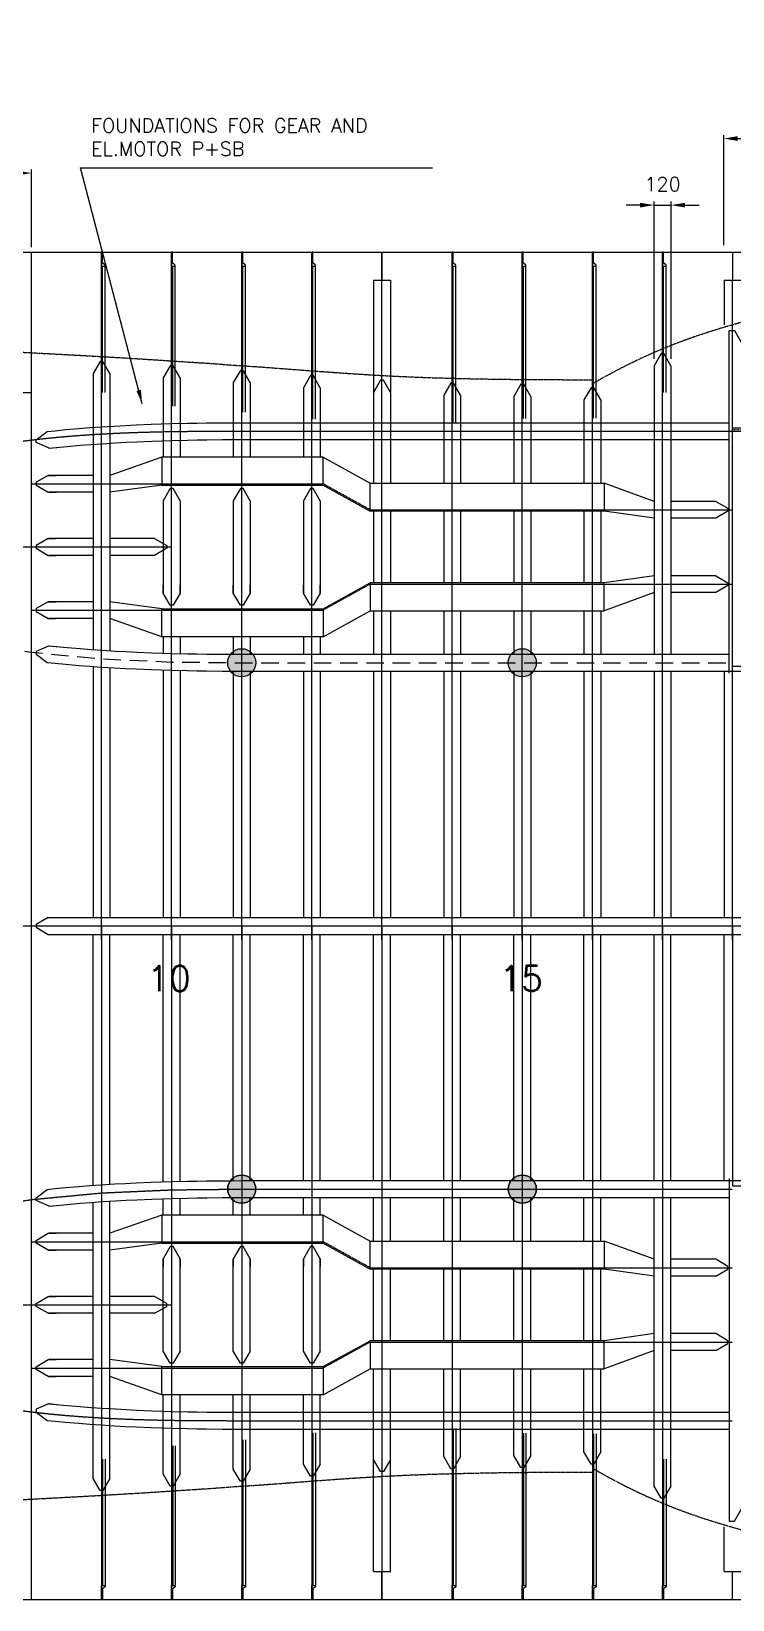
# Model space of a CAD drawing. Extents: x 53504 to 219407, y 25397 to 156081.
# Drawn here: x 93889 to 98889, y 135854 to 147028 of the extents above; entities that cross this region are included whole.
import ezdxf

# ---------------------------------------------------------------- set-up
doc = ezdxf.new("R2010")
doc.units = 0
doc.header["$LTSCALE"] = 250
for name, pattern in [('CENTER', [3, 2.5, -0.25, 0, -0.25]), ('DASHED', [0.75, 0.5, -0.25]), ('JERNB', [2, 1, -1]), ('PHANTOM', [2.1, 1.25, -0.2, 0.125, -0.2, 0.125, -0.2])]:
    doc.linetypes.add(name, pattern=pattern)
doc.layers.get('0').update_dxf_attribs({"linetype": 'CONTINUOUS'})
doc.layers.get('DEFPOINTS').update_dxf_attribs({"linetype": 'CONTINUOUS'})
for name, color, linetype in [('S0CE1', 1, 'CENTER'), ('S0CO1', 1, 'CONTINUOUS'), ('S0CO2', 2, 'CONTINUOUS'), ('S0CO5', 4, 'CONTINUOUS'), ('S0DA1', 1, 'DASHED'), ('S0DA2', 2, 'DASHED'), ('S0DA3', 3, 'DASHED'), ('S0PH1', 1, 'PHANTOM'), ('S0TX2', 2, 'CONTINUOUS')]:
    doc.layers.add(name, color=color, linetype=linetype)
doc.styles.add('18', font='romans', dxfattribs={"height": 180})
doc.styles.add('ROMANS', font='romans', dxfattribs={"height": 100})
doc.dimstyles.get("Standard").update_dxf_attribs({"dimscale": 50, "dimtxt": 2, "dimasz": 2, "dimexe": 0.5, "dimexo": 1, "dimgap": 1, "dimtad": 1, "dimdsep": 46, "dimtxsty": 'ROMANS', "dimcen": 1.5, "dimclrd": 1, "dimclre": 1, "dimclrt": 2, "dimazin": 2, "dimtfac": 1, "dimtmove": 2, "dimatfit": 3, "dimfxl": 1, "dimtvp": 100, "dimtolj": 1, "dimarcsym": 0})

# ---------------------------------------------------------------- blocks, each defined once
blk = doc.blocks.new('PILL-O')
at = {"layer": 'S0TX2'}
h = blk.add_hatch(color=256, dxfattribs=at)
h.paths.add_polyline_path([(1, -1), (0, -1), (0, -100, 0.198881), (71, -71)])
h.paths.add_polyline_path([(0, -1), (-70, -71, 0.196266), (0, -100)])
h.paths.add_polyline_path([(0, -1), (0, 0), (-71, 71, 0.198912), (-100, 0, 0.201592), (-70, -71)])
h.paths.add_polyline_path([(0, 100, 0.198881), (-71, 71), (0, 0)])
h.paths.add_polyline_path([(71, 70, 0.201624), (0, 100), (0, 0), (1, -1)])
h.paths.add_polyline_path([(71, 70), (1, -1), (71, -71, 0.198912), (100, 0, 0.196235)])
at = {"layer": 'S0CO2'}
blk.add_circle((0, 0), 100, dxfattribs=at)
blk = doc.blocks.new('snip')
at = {"color": 0, "linetype": 'ByBlock'}
for p, q in [((-75, -151), (-75, -221)), ((75, -151), (75, -221))]:
    blk.add_line(p, q, dxfattribs=at)
blk.add_lwpolyline([(75, -151), (13, -43), (-12, -43), (-75, -151)], dxfattribs=at)
blk = doc.blocks.new('HP100x7')
at = {"color": 0}
blk.add_lwpolyline([(0, 0), (0, -100), (20, -100, 0.767327), (24, -89), (10, -79, -0.267949), (7, -75), (7, 0)], format="xyb", close=True, dxfattribs=at)
blk = doc.blocks.new('*D118')
at = {"layer": 'DEFPOINTS', "color": 0, "transparency": 16777216}
for p in [(107020, 146264), (107020, 145490), (98825, 145454)]:
    blk.add_point(p, dxfattribs=at)
at = {"layer": 'S0TX2', "color": 1, "lineweight": -2, "transparency": 16777216}
for p, q in [((98825, 145504), (98825, 146289)), ((98925, 146264), (106920, 146264)), ((107020, 145540), (107020, 146289))]:
    blk.add_line(p, q, dxfattribs=at)
at = {"layer": 'S0TX2', "color": 1, "transparency": 16777216}
for points in [[(98925, 146281), (98925, 146247), (98825, 146264)], [(106920, 146281), (106920, 146247), (107020, 146264)]]:
    blk.add_solid(points, dxfattribs=at)
at = {"layer": 'S0TX2', "color": 2, "transparency": 16777216, "insert": (102922, 146364), "char_height": 100, "attachment_point": 5, "style": 'ROMANS'}
blk.add_mtext('\\A1;TANKTOP 1250 AB.BL.', dxfattribs=at)
blk = doc.blocks.new('*D116')
at = {"layer": 'DEFPOINTS', "color": 0, "transparency": 16777216}
for p in [(98449, 145790), (98329, 144645), (98449, 144645)]:
    blk.add_point(p, dxfattribs=at)
at = {"layer": 'S0CO1', "color": 1, "lineweight": -2, "transparency": 16777216}
for p, q in [((98329, 144695), (98329, 145815)), ((98449, 144695), (98449, 145815)), ((98229, 145790), (98129, 145790)), ((98329, 145790), (98449, 145790)), ((98549, 145790), (98649, 145790))]:
    blk.add_line(p, q, dxfattribs=at)
at = {"layer": 'S0CO1', "color": 1, "transparency": 16777216}
for points in [[(98229, 145806), (98229, 145773), (98329, 145790)], [(98549, 145806), (98549, 145773), (98449, 145790)]]:
    blk.add_solid(points, dxfattribs=at)
at = {"layer": 'S0CO1', "color": 2, "transparency": 16777216, "insert": (98389, 145940), "char_height": 100, "attachment_point": 5, "style": 'ROMANS'}
blk.add_mtext('\\A1;120', dxfattribs=at)
blk = doc.blocks.new('*D113')
at = {"layer": 'DEFPOINTS', "color": 0, "transparency": 16777216}
for p in [(93889, 146018), (88889, 145528), (93889, 145441)]:
    blk.add_point(p, dxfattribs=at)
at = {"layer": 'S0CO1', "color": 1, "lineweight": -2, "transparency": 16777216}
for p, q in [((88889, 145578), (88889, 146043)), ((93889, 145491), (93889, 146043)), ((88989, 146018), (93789, 146018))]:
    blk.add_line(p, q, dxfattribs=at)
at = {"layer": 'S0CO1', "color": 1, "transparency": 16777216}
for points in [[(88989, 146034), (88989, 146001), (88889, 146018)], [(93789, 146034), (93789, 146001), (93889, 146018)]]:
    blk.add_solid(points, dxfattribs=at)
at = {"layer": 'S0CO1', "color": 2, "transparency": 16777216, "insert": (91389, 146211), "char_height": 100, "attachment_point": 5, "style": 'ROMANS'}
blk.add_mtext('\\A1;STRUCTURE AND DIMENSIONS AFT - #8:\\PSEE DRAWING - AFTBODY', dxfattribs=at)

msp = doc.modelspace()

# ---------------------------------------------------------------- linework, layer by layer
at = {"layer": 'S0CE1', "color": 0, "ltscale": 0.02}
msp.add_line((87804.363, 140654.306), (125017.273, 140654.306), dxfattribs=at)
at = {"layer": 'S0CO1', "color": 0}
for p, q in [((94388.569, 144454.306), (94388.569, 145354.306)), ((94414.918, 144454.306), (94414.918, 145354.306)), ((94888.569, 144357.45), (94888.569, 145354.306)), ((94914.918, 144357.45), (94914.918, 145354.306)), ((95388.569, 144315.566), (95388.569, 145354.306)), ((95414.918, 144315.566), (95414.918, 145354.306)), ((95888.569, 144265.829), (95888.569, 145354.306)), ((95914.918, 144265.829), (95914.918, 145354.306)), ((96328.569, 145254.306), (96328.569, 144389.835)), ((96448.569, 145254.306), (96448.569, 144389.835)), ((96888.569, 144235.304), (96888.569, 145354.306)), ((96914.918, 144235.304), (96914.918, 145354.306)), ((97388.569, 144269.075), (97388.569, 145354.306)), ((97414.918, 144269.075), (97414.918, 145354.306)), ((97888.569, 144272.395), (97888.569, 145354.306)), ((97914.918, 144272.395), (97914.918, 145354.306)), ((98388.569, 144454.306), (98388.569, 145354.306)), ((98414.918, 144454.306), (98414.918, 145354.306)), ((98828.569, 145254.306), (98828.569, 144936.455)), ((98863.569, 142454.306), (98863.569, 144718.166)), ((98328.569, 144589.537), (98328.569, 142589.306)), ((98448.569, 144589.537), (98448.569, 142589.306)), ((94328.569, 144534.354), (94328.569, 142623.082)), ((94448.569, 144534.354), (94448.569, 142615.089)), ((94828.569, 144503.364), (94828.569, 143994.306)), ((94948.569, 144503.364), (94948.569, 143994.306)), ((95328.57, 144469.209), (95328.57, 143994.306)), ((95448.57, 144469.209), (95448.57, 143994.306)), ((95828.57, 144432.809), (95828.57, 143994.306)), ((95948.57, 144432.809), (95948.57, 143994.306)), ((96328.569, 144399.536), (96328.569, 143809.306)), ((96448.569, 144399.536), (96448.569, 143809.306)), ((96828.569, 144379.833), (96828.569, 143809.306)), ((96948.569, 144379.833), (96948.569, 143809.306)), ((97328.569, 144371.049), (97328.569, 143809.306)), ((97448.569, 144371.049), (97448.569, 143809.306)), ((97828.397, 144346.177), (97828.397, 143809.306)), ((97948.397, 144346.177), (97948.397, 143809.306)), ((98888.569, 144203.306), (102888.569, 144203.306)), ((98888.569, 142505.306), (98888.569, 144179.306)), ((98888.569, 144179.306), (102888.569, 144179.306)), ((94818.569, 143994.306), (94448.569, 143864.306)), ((94328.569, 143864.306), (94013.504, 143864.306)), ((98328.569, 143679.306), (97973.569, 143809.306)), ((94328.569, 143744.306), (94013.504, 143744.306)), ((94818.569, 143794.306), (94448.569, 143744.306)), ((94828.569, 143683.574), (94828.569, 143025.039)), ((94948.569, 143683.574), (94948.569, 143025.039)), ((95328.569, 143683.574), (95328.569, 143025.039)), ((95448.569, 143683.574), (95448.569, 143025.039)), ((95828.569, 143683.574), (95828.569, 143025.039)), ((95948.569, 143683.574), (95948.569, 143025.039)), ((96328.569, 143609.306), (96328.569, 143099.306)), ((96448.569, 143609.306), (96448.569, 143099.306)), ((96828.569, 143609.306), (96828.569, 143099.306)), ((96948.569, 143609.306), (96948.569, 143099.306)), ((97328.569, 143609.306), (97328.569, 143099.306)), ((97448.569, 143609.306), (97448.569, 143099.306)), ((97828.397, 143609.306), (97828.397, 143099.306)), ((97948.397, 143609.306), (97948.397, 143099.306)), ((98328.569, 143559.306), (97973.569, 143609.306)), ((98712.011, 143679.306), (98448.569, 143679.306)), ((98712.011, 143559.306), (98448.569, 143559.306)), ((94328.569, 143414.306), (94013.504, 143414.306)), ((94767.837, 143414.306), (94448.569, 143414.306)), ((94328.569, 143294.306), (94013.504, 143294.306)), ((94767.837, 143294.306), (94448.569, 143294.306)), ((98328.569, 143149.306), (97973.569, 143099.306)), ((98712.011, 143149.306), (98448.569, 143149.306)), ((98328.569, 143029.306), (97973.569, 142899.306)), ((98712.011, 143029.306), (98448.569, 143029.306)), ((94328.569, 142964.306), (94013.504, 142964.306)), ((94818.569, 142914.306), (94448.569, 142964.306)), ((94328.569, 142844.306), (94013.504, 142844.306)), ((94818.569, 142714.306), (94448.569, 142844.306)), ((96328.569, 142899.306), (96328.569, 142589.306)), ((96448.569, 142899.306), (96448.569, 142589.306)), ((96828.569, 142899.306), (96828.569, 142589.306)), ((96948.569, 142899.306), (96948.569, 142589.306)), ((97328.569, 142899.306), (97328.569, 142589.306)), ((97448.569, 142899.306), (97448.569, 142589.306)), ((97828.397, 142899.306), (97828.397, 142589.306)), ((97948.397, 142899.306), (97948.397, 142589.306)), ((94828.569, 142714.306), (94828.569, 142597.468)), ((94948.569, 142714.306), (94948.569, 142594.211)), ((95328.57, 142714.306), (95328.57, 142589.402)), ((95448.57, 142714.306), (95448.57, 142589.306)), ((95828.57, 142714.306), (95828.57, 142589.306)), ((95948.57, 142714.306), (95948.57, 142589.306)), ((94328.569, 142502.786), (94328.569, 140714.306)), ((94448.569, 142494.854), (94448.569, 140714.306)), ((94828.569, 142477.414), (94828.569, 140714.306)), ((94948.569, 142474.176), (94948.569, 140714.306)), ((95328.57, 142469.402), (95328.57, 140714.306)), ((95448.57, 142469.306), (95448.57, 140714.306)), ((95828.57, 142469.306), (95828.57, 140714.306)), ((95948.57, 142469.306), (95948.57, 140714.306)), ((96328.569, 142469.306), (96328.569, 140714.306)), ((96448.569, 142469.306), (96448.569, 140714.306)), ((96828.569, 142469.306), (96828.569, 140714.306)), ((96948.569, 142469.306), (96948.569, 140714.306)), ((97328.569, 142469.306), (97328.569, 140714.306)), ((97448.569, 142469.306), (97448.569, 140714.306)), ((97828.569, 142469.306), (97828.569, 140714.306)), ((97948.569, 142469.306), (97948.569, 140714.306)), ((98328.569, 142469.306), (98328.569, 140714.306)), ((98448.569, 142469.306), (98448.569, 140714.306)), ((98828.569, 142469.306), (98828.569, 140714.306)), ((98888.569, 142505.306), (107900.569, 142505.306)), ((94039.485, 140714.306), (99863.569, 140714.306)), ((94039.485, 140594.306), (99863.569, 140594.306)), ((94328.569, 138805.826), (94328.569, 140594.306)), ((94448.569, 138813.758), (94448.569, 140594.306)), ((94828.569, 138831.199), (94828.569, 140594.306)), ((94948.569, 138834.436), (94948.569, 140594.306)), ((95328.57, 138839.211), (95328.57, 140594.306)), ((95448.57, 138839.306), (95448.57, 140594.306)), ((95828.57, 138839.306), (95828.57, 140594.306)), ((95948.57, 138839.306), (95948.57, 140594.306)), ((96328.569, 138839.306), (96328.569, 140594.306)), ((96448.569, 138839.306), (96448.569, 140594.306)), ((96828.569, 138839.306), (96828.569, 140594.306)), ((96948.569, 138839.306), (96948.569, 140594.306)), ((97328.569, 138839.306), (97328.569, 140594.306)), ((97448.569, 138839.306), (97448.569, 140594.306)), ((97828.569, 138839.306), (97828.569, 140594.306)), ((97948.569, 138839.306), (97948.569, 140594.306)), ((98328.569, 138839.306), (98328.569, 140594.306)), ((98448.569, 138839.306), (98448.569, 140594.306)), ((98828.569, 138839.306), (98828.569, 140594.306)), ((98863.569, 138854.306), (98863.569, 136590.447)), ((98888.569, 138803.306), (107900.569, 138803.306)), ((94328.569, 136774.259), (94328.569, 138685.531)), ((94448.569, 136774.259), (94448.569, 138693.524)), ((94828.569, 138594.306), (94828.569, 138711.144)), ((94948.569, 138594.306), (94948.569, 138714.402)), ((95328.57, 138594.306), (95328.57, 138719.211)), ((95448.57, 138594.306), (95448.57, 138719.306)), ((95828.57, 138594.306), (95828.57, 138719.306)), ((95948.57, 138594.306), (95948.57, 138719.306)), ((96328.569, 138409.306), (96328.569, 138719.306)), ((96448.569, 138409.306), (96448.569, 138719.306)), ((96828.569, 138409.306), (96828.569, 138719.306)), ((96948.569, 138409.306), (96948.569, 138719.306)), ((97328.569, 138409.306), (97328.569, 138719.306)), ((97448.569, 138409.306), (97448.569, 138719.306)), ((97828.397, 138409.306), (97828.397, 138719.306)), ((97948.397, 138409.306), (97948.397, 138719.306)), ((98328.569, 136719.076), (98328.569, 138719.306)), ((98448.569, 136719.076), (98448.569, 138719.306)), ((94818.569, 138594.306), (94448.569, 138464.306)), ((94328.569, 138464.306), (94013.504, 138464.306)), ((94328.569, 138344.306), (94013.504, 138344.306)), ((94818.569, 138394.306), (94448.569, 138344.306)), ((98328.569, 138279.306), (97973.569, 138409.306)), ((94828.569, 137625.039), (94828.569, 138283.574)), ((94948.569, 137625.039), (94948.569, 138283.574)), ((95328.569, 137625.039), (95328.569, 138283.574)), ((95448.569, 137625.039), (95448.569, 138283.574)), ((95828.569, 137625.039), (95828.569, 138283.574)), ((95948.569, 137625.039), (95948.569, 138283.574)), ((98712.011, 138279.306), (98448.569, 138279.306)), ((96328.569, 137699.306), (96328.569, 138209.306)), ((96448.569, 137699.306), (96448.569, 138209.306)), ((96828.569, 137699.306), (96828.569, 138209.306)), ((96948.569, 137699.306), (96948.569, 138209.306)), ((97328.569, 137699.306), (97328.569, 138209.306)), ((97448.569, 137699.306), (97448.569, 138209.306)), ((97828.397, 137699.306), (97828.397, 138209.306)), ((97948.397, 137699.306), (97948.397, 138209.306)), ((98328.569, 138159.306), (97973.569, 138209.306)), ((98712.011, 138159.306), (98448.569, 138159.306)), ((94328.569, 138014.306), (94013.504, 138014.306)), ((94767.837, 138014.306), (94448.569, 138014.306)), ((94328.569, 137894.306), (94013.504, 137894.306)), ((94767.837, 137894.306), (94448.569, 137894.306)), ((98328.569, 137749.306), (97973.569, 137699.306)), ((98712.011, 137749.306), (98448.569, 137749.306)), ((94328.569, 137564.306), (94013.504, 137564.306)), ((94818.569, 137514.306), (94448.569, 137564.306)), ((98328.569, 137629.306), (97973.569, 137499.306)), ((98712.011, 137629.306), (98448.569, 137629.306)), ((94328.569, 137444.306), (94013.504, 137444.306)), ((94818.569, 137314.306), (94448.569, 137444.306)), ((96328.569, 136909.076), (96328.569, 137499.306)), ((96448.569, 136909.076), (96448.569, 137499.306)), ((96828.569, 136928.779), (96828.569, 137499.306)), ((96948.569, 136928.779), (96948.569, 137499.306)), ((97328.569, 136937.563), (97328.569, 137499.306)), ((97448.569, 136937.563), (97448.569, 137499.306)), ((97828.397, 136962.436), (97828.397, 137499.306)), ((97948.397, 136962.436), (97948.397, 137499.306)), ((94828.569, 136805.249), (94828.569, 137314.306)), ((94948.569, 136805.249), (94948.569, 137314.306)), ((95328.57, 136839.403), (95328.57, 137314.306)), ((95448.57, 136839.403), (95448.57, 137314.306)), ((95828.57, 136875.804), (95828.57, 137314.306)), ((95948.57, 136875.804), (95948.57, 137314.306)), ((95388.569, 136993.046), (95388.569, 135954.306)), ((95414.918, 136993.046), (95414.918, 135954.306)), ((95888.569, 137042.783), (95888.569, 135954.306)), ((95914.918, 137042.783), (95914.918, 135954.306)), ((96888.569, 137073.309), (96888.569, 135954.306)), ((96914.918, 137073.309), (96914.918, 135954.306)), ((97388.569, 137039.538), (97388.569, 135954.306)), ((97414.918, 137039.538), (97414.918, 135954.306)), ((97888.569, 137036.217), (97888.569, 135954.306)), ((97914.918, 137036.217), (97914.918, 135954.306)), ((94888.569, 136951.162), (94888.569, 135954.306)), ((94914.918, 136951.162), (94914.918, 135954.306)), ((96328.569, 136054.306), (96328.569, 136918.778)), ((96448.569, 136054.306), (96448.569, 136918.778)), ((94388.569, 136854.306), (94388.569, 135954.306)), ((94414.918, 136854.306), (94414.918, 135954.306)), ((98388.569, 136854.306), (98388.569, 135954.306)), ((98414.918, 136854.306), (98414.918, 135954.306)), ((98828.569, 136054.306), (98828.569, 136372.157))]:
    msp.add_line(p, q, dxfattribs=at)
at = {"layer": 'S0CO1', "color": 0, "linetype": 'JERNB', "ltscale": 0.02}
msp.add_line((98888.569, 144191.306), (102888.569, 144191.306), dxfattribs=at)
at = {"layer": 'S0CO1', "color": 0}
for points in [[(98863.569, 144718.166), (98863.569, 144896.201), (98901.069, 144896.201), (99013.569, 144701.345), (99013.569, 144403.306)], [(98863.569, 136590.447), (98863.569, 136412.412), (98901.069, 136412.412), (99013.569, 136607.267), (99013.569, 136905.306)]]:
    msp.add_lwpolyline(points, dxfattribs=at)
at = {"layer": 'S0CO1', "color": 0, "flags": 128}
for points in [[(94058.027, 144182.72), (94132.935, 144190.12), (94227.273, 144198.154), (94306.074, 144204.247), (94384.597, 144209.76), (94481.756, 144215.832), (94558.904, 144220.082), (94635.76, 144223.811), (94742.639, 144228.244), (94814.935, 144230.788), (94886.946, 144232.957), (94998.834, 144235.643), (95068.502, 144236.91), (95137.866, 144237.863), (95249.922, 144238.866), (95319.402, 144239.196), (95388.522, 144239.306), (95497.935, 144239.306), (95568.585, 144239.306), (95638.893, 144239.306), (95764.051, 144239.306), (95888.569, 144239.306), (96013.942, 144239.306), (96138.707, 144239.306), (96388.569, 144239.306), (96638.448, 144239.306), (96763.718, 144239.306), (96888.569, 144239.306), (97013.652, 144239.306), (97138.341, 144239.306), (97263.654, 144239.306), (97388.569, 144239.306), (97513.673, 144239.306), (97638.354, 144239.306), (97763.66, 144239.306), (97888.569, 144239.306), (98013.755, 144239.306), (98138.52, 144239.306), (98388.569, 144239.306), (98513.878, 144239.306), (98638.636, 144239.306), (98863.569, 144239.306)], [(94013.193, 144058.344), (94143.638, 144070.597), (94236.99, 144078.547), (94314.902, 144084.571), (94392.542, 144090.022), (94488.799, 144096.038), (94565.112, 144100.242), (94641.155, 144103.932), (94747.235, 144108.332), (94818.851, 144110.852), (94890.193, 144113), (95001.365, 144115.67), (95070.417, 144116.925), (95139.227, 144117.87), (95250.744, 144118.868), (95319.783, 144119.196), (95388.617, 144119.306), (95497.935, 144119.306), (95568.585, 144119.306), (95638.893, 144119.306), (95764.051, 144119.306), (95888.569, 144119.306), (96013.942, 144119.306), (96138.707, 144119.306), (96388.569, 144119.306), (96638.448, 144119.306), (96763.718, 144119.306), (96888.569, 144119.306), (97013.652, 144119.306), (97138.341, 144119.306), (97263.654, 144119.306), (97388.569, 144119.306), (97513.673, 144119.306), (97638.354, 144119.306), (97763.66, 144119.306), (97888.569, 144119.306), (98013.755, 144119.306), (98138.52, 144119.306), (98388.569, 144119.306), (98513.878, 144119.306), (98638.636, 144119.306), (98863.569, 144119.306)], [(94013.193, 142650.269), (94143.638, 142638.016), (94236.99, 142630.065), (94314.902, 142624.041), (94392.542, 142618.59), (94488.799, 142612.574), (94565.112, 142608.371), (94641.155, 142604.681), (94747.235, 142600.281), (94818.851, 142597.761), (94890.193, 142595.612), (95001.365, 142592.943), (95070.417, 142591.688), (95139.227, 142590.742), (95250.744, 142589.744), (95319.783, 142589.416), (95388.617, 142589.306), (95497.935, 142589.306), (95568.585, 142589.306), (95638.893, 142589.306), (95764.051, 142589.306), (95888.569, 142589.306), (96013.942, 142589.306), (96138.707, 142589.306), (96388.569, 142589.306), (96638.448, 142589.306), (96763.718, 142589.306), (96888.569, 142589.306), (97013.652, 142589.306), (97138.341, 142589.306), (97263.654, 142589.306), (97388.569, 142589.306), (97513.673, 142589.306), (97638.354, 142589.306), (97763.66, 142589.306), (97888.569, 142589.306), (98013.755, 142589.306), (98138.52, 142589.306), (98388.569, 142589.306), (98513.878, 142589.306), (98638.636, 142589.306), (98863.569, 142589.306)], [(94058.027, 142525.893), (94132.935, 142518.493), (94227.273, 142510.459), (94306.074, 142504.366), (94384.597, 142498.853), (94481.756, 142492.78), (94558.904, 142488.531), (94635.76, 142484.801), (94742.639, 142480.368), (94814.935, 142477.824), (94886.946, 142475.656), (94998.834, 142472.969), (95068.502, 142471.703), (95137.866, 142470.75), (95249.922, 142469.747), (95319.402, 142469.416), (95388.522, 142469.306), (95497.935, 142469.306), (95568.585, 142469.306), (95638.893, 142469.306), (95764.051, 142469.306), (95888.569, 142469.306), (96013.942, 142469.306), (96138.707, 142469.306), (96388.569, 142469.306), (96638.448, 142469.306), (96763.718, 142469.306), (96888.569, 142469.306), (97013.652, 142469.306), (97138.341, 142469.306), (97263.654, 142469.306), (97388.569, 142469.306), (97513.673, 142469.306), (97638.354, 142469.306), (97763.66, 142469.306), (97888.569, 142469.306), (98013.755, 142469.306), (98138.52, 142469.306), (98388.569, 142469.306), (98513.878, 142469.306), (98638.636, 142469.306), (98888.569, 142469.306), (99388.569, 142469.306)], [(94058.027, 138782.72), (94132.935, 138790.12), (94227.273, 138798.154), (94306.074, 138804.247), (94384.597, 138809.76), (94481.756, 138815.832), (94558.904, 138820.082), (94635.76, 138823.811), (94742.639, 138828.244), (94814.935, 138830.788), (94886.946, 138832.957), (94998.834, 138835.643), (95068.502, 138836.91), (95137.866, 138837.863), (95249.922, 138838.866), (95319.402, 138839.196), (95388.522, 138839.306), (95497.935, 138839.306), (95568.585, 138839.306), (95638.893, 138839.306), (95764.051, 138839.306), (95888.569, 138839.306), (96013.942, 138839.306), (96138.707, 138839.306), (96388.569, 138839.306), (96638.448, 138839.306), (96763.718, 138839.306), (96888.569, 138839.306), (97013.652, 138839.306), (97138.341, 138839.306), (97263.654, 138839.306), (97388.569, 138839.306), (97513.673, 138839.306), (97638.354, 138839.306), (97763.66, 138839.306), (97888.569, 138839.306), (98013.755, 138839.306), (98138.52, 138839.306), (98388.569, 138839.306), (98513.878, 138839.306), (98638.636, 138839.306), (98888.569, 138839.306), (99388.569, 138839.306)], [(94013.193, 138658.344), (94143.638, 138670.597), (94236.99, 138678.547), (94314.902, 138684.571), (94392.542, 138690.022), (94488.799, 138696.038), (94565.112, 138700.242), (94641.155, 138703.932), (94747.235, 138708.332), (94818.851, 138710.852), (94890.193, 138713), (95001.365, 138715.67), (95070.417, 138716.925), (95139.227, 138717.87), (95250.744, 138718.868), (95319.783, 138719.196), (95388.617, 138719.306), (95497.935, 138719.306), (95568.585, 138719.306), (95638.893, 138719.306), (95764.051, 138719.306), (95888.569, 138719.306), (96013.942, 138719.306), (96138.707, 138719.306), (96388.569, 138719.306), (96638.448, 138719.306), (96763.718, 138719.306), (96888.569, 138719.306), (97013.652, 138719.306), (97138.341, 138719.306), (97263.654, 138719.306), (97388.569, 138719.306), (97513.673, 138719.306), (97638.354, 138719.306), (97763.66, 138719.306), (97888.569, 138719.306), (98013.755, 138719.306), (98138.52, 138719.306), (98388.569, 138719.306), (98513.878, 138719.306), (98638.636, 138719.306), (98863.569, 138719.306)], [(94013.193, 137250.269), (94143.638, 137238.016), (94236.99, 137230.065), (94314.902, 137224.041), (94392.542, 137218.59), (94488.799, 137212.574), (94565.112, 137208.371), (94641.155, 137204.681), (94747.235, 137200.281), (94818.851, 137197.761), (94890.193, 137195.612), (95001.365, 137192.943), (95070.417, 137191.688), (95139.227, 137190.742), (95250.744, 137189.744), (95319.783, 137189.416), (95388.617, 137189.306), (95497.935, 137189.306), (95568.585, 137189.306), (95638.893, 137189.306), (95764.051, 137189.306), (95888.569, 137189.306), (96013.942, 137189.306), (96138.707, 137189.306), (96388.569, 137189.306), (96638.448, 137189.306), (96763.718, 137189.306), (96888.569, 137189.306), (97013.652, 137189.306), (97138.341, 137189.306), (97263.654, 137189.306), (97388.569, 137189.306), (97513.673, 137189.306), (97638.354, 137189.306), (97763.66, 137189.306), (97888.569, 137189.306), (98013.755, 137189.306), (98138.52, 137189.306), (98388.569, 137189.306), (98513.878, 137189.306), (98638.636, 137189.306), (98863.569, 137189.306)], [(94058.027, 137125.893), (94132.935, 137118.493), (94227.273, 137110.459), (94306.074, 137104.366), (94384.597, 137098.853), (94481.756, 137092.78), (94558.904, 137088.531), (94635.76, 137084.801), (94742.639, 137080.368), (94814.935, 137077.824), (94886.946, 137075.656), (94998.834, 137072.969), (95068.502, 137071.703), (95137.866, 137070.75), (95249.922, 137069.747), (95319.402, 137069.416), (95388.522, 137069.306), (95497.935, 137069.306), (95568.585, 137069.306), (95638.893, 137069.306), (95764.051, 137069.306), (95888.569, 137069.306), (96013.942, 137069.306), (96138.707, 137069.306), (96388.569, 137069.306), (96638.448, 137069.306), (96763.718, 137069.306), (96888.569, 137069.306), (97013.652, 137069.306), (97138.341, 137069.306), (97263.654, 137069.306), (97388.569, 137069.306), (97513.673, 137069.306), (97638.354, 137069.306), (97763.66, 137069.306), (97888.569, 137069.306), (98013.755, 137069.306), (98138.52, 137069.306), (98388.569, 137069.306), (98513.878, 137069.306), (98638.636, 137069.306), (98863.569, 137069.306)]]:
    msp.add_lwpolyline(points, dxfattribs=at)
at = {"layer": 'S0CO2', "color": 0}
for p, q in [((95968.569, 143994.306), (96303.569, 143809.306)), ((95968.569, 143794.306), (96303.569, 143609.306)), ((95968.569, 142914.306), (96303.569, 143099.306)), ((95968.569, 142714.306), (96303.569, 142899.306)), ((95968.569, 138594.306), (96303.569, 138409.306)), ((95968.569, 138394.306), (96303.569, 138209.306)), ((95968.569, 137514.306), (96303.569, 137699.306)), ((95968.569, 137314.306), (96303.569, 137499.306))]:
    msp.add_line(p, q, dxfattribs=at)
for points in [[(94818.569, 143794.306), (95968.569, 143794.306), (95968.569, 143994.306), (94818.569, 143994.306)], [(96303.569, 143809.306), (97973.569, 143809.306), (97973.569, 143609.306), (96303.569, 143609.306)], [(96303.569, 142899.306), (97973.569, 142899.306), (97973.569, 143099.306), (96303.569, 143099.306)], [(94818.569, 142914.306), (95968.569, 142914.306), (95968.569, 142714.306), (94818.569, 142714.306)], [(94818.569, 138394.306), (95968.569, 138394.306), (95968.569, 138594.306), (94818.569, 138594.306)], [(96303.569, 138409.306), (97973.569, 138409.306), (97973.569, 138209.306), (96303.569, 138209.306)], [(96303.569, 137499.306), (97973.569, 137499.306), (97973.569, 137699.306), (96303.569, 137699.306)], [(94818.569, 137514.306), (95968.569, 137514.306), (95968.569, 137314.306), (94818.569, 137314.306)]]:
    msp.add_lwpolyline(points, close=True, dxfattribs=at)
at = {"layer": 'S0CO5', "color": 0}
for p, q in [((88888.569, 145454.306), (107020.329, 145454.306)), ((93888.569, 135854.306), (93888.569, 145454.306)), ((96388.569, 145454.306), (96388.569, 145254.306)), ((98888.569, 145454.306), (98888.569, 145254.306)), ((96328.569, 145254.306), (96448.569, 145254.306)), ((98828.569, 145254.306), (98948.569, 145254.306)), ((90888.569, 144454.306), (93888.569, 144454.306)), ((96328.569, 136054.306), (96448.569, 136054.306)), ((96388.569, 135854.306), (96388.569, 136054.306)), ((98828.569, 136054.306), (98948.569, 136054.306)), ((98828.569, 136054.306), (98948.569, 136054.306)), ((98888.569, 135854.306), (98888.569, 136054.306)), ((88888.569, 135854.306), (107020.329, 135854.306))]:
    msp.add_line(p, q, dxfattribs=at)
at = {"layer": 'S0DA1', "color": 0}
for p, q in [((94388.569, 144605.187), (94388.569, 145454.306)), ((94888.569, 144605.187), (94888.569, 145454.306)), ((95388.569, 144605.187), (95388.569, 145454.306)), ((95888.569, 144605.187), (95888.569, 145454.306)), ((96888.569, 144605.187), (96888.569, 145454.306)), ((97388.569, 144605.187), (97388.569, 145454.306)), ((97888.569, 144605.187), (97888.569, 145454.306)), ((98388.569, 144605.187), (98388.569, 145454.306)), ((94388.569, 136703.425), (94388.569, 135854.306)), ((94888.569, 136703.425), (94888.569, 135854.306)), ((95388.569, 136703.425), (95388.569, 135854.306)), ((95888.569, 136703.425), (95888.569, 135854.306)), ((96888.569, 136703.425), (96888.569, 135854.306)), ((97388.569, 136703.425), (97388.569, 135854.306)), ((97888.569, 136703.425), (97888.569, 135854.306)), ((98388.569, 136703.425), (98388.569, 135854.306))]:
    msp.add_line(p, q, dxfattribs=at)
at = {"layer": 'S0DA1', "color": 0, "ltscale": 0.02}
for p, q in [((94396.569, 144454.306), (94396.569, 145354.306)), ((94896.569, 144357.45), (94896.569, 145354.306)), ((95396.569, 144315.566), (95396.569, 145354.306)), ((95896.569, 144265.829), (95896.569, 145354.306)), ((96896.569, 144235.304), (96896.569, 145354.306)), ((97396.569, 144269.075), (97396.569, 145354.306)), ((97896.569, 144272.395), (97896.569, 145354.306)), ((98396.569, 144454.306), (98396.569, 145354.306)), ((95396.569, 136993.046), (95396.569, 135954.306)), ((95896.569, 137042.783), (95896.569, 135954.306)), ((96896.569, 137073.309), (96896.569, 135954.306)), ((97396.569, 137039.538), (97396.569, 135954.306)), ((97896.569, 137036.217), (97896.569, 135954.306)), ((94896.569, 136951.162), (94896.569, 135954.306)), ((94396.569, 136854.306), (94396.569, 135954.306)), ((98396.569, 136854.306), (98396.569, 135954.306))]:
    msp.add_line(p, q, dxfattribs=at)
at = {"layer": 'S0DA2', "color": 0, "ltscale": 0.02}
for p, q in [((96388.569, 140654.306), (96388.569, 145454.306)), ((98888.569, 144179.306), (98888.569, 145254.306)), ((94388.569, 140654.306), (94388.569, 144710.912)), ((98388.569, 140654.306), (98388.569, 144766.553)), ((94888.569, 140654.306), (94888.569, 144679.922)), ((95388.569, 140654.306), (95388.569, 144645.768)), ((95888.569, 140654.306), (95888.569, 144609.367)), ((96888.569, 140654.306), (96888.569, 144556.391)), ((97388.569, 140654.306), (97388.569, 144547.608)), ((97888.569, 140654.306), (97888.569, 144545.476)), ((93888.569, 143354.306), (94888.569, 143354.306)), ((98888.569, 140654.306), (98888.569, 142505.306)), ((94388.569, 140654.306), (94388.569, 136597.701)), ((94888.569, 140654.306), (94888.569, 136628.691)), ((95388.569, 140654.306), (95388.569, 136662.845)), ((95888.569, 140654.306), (95888.569, 136699.246)), ((96388.569, 140654.306), (96388.569, 135854.306)), ((96888.569, 140654.306), (96888.569, 136752.221)), ((97388.569, 140654.306), (97388.569, 136761.005)), ((97888.569, 140654.306), (97888.569, 136763.137)), ((98388.569, 140654.306), (98388.569, 136542.059)), ((98888.569, 140654.306), (98888.569, 138803.306)), ((93888.569, 137954.306), (94888.569, 137954.306))]:
    msp.add_line(p, q, dxfattribs=at)
at = {"layer": 'S0DA3', "color": 0, "ltscale": 0.02}
for p, q in [((93888.569, 143804.306), (95968.569, 143804.306)), ((96303.569, 143619.306), (95968.569, 143804.306)), ((96303.569, 143619.306), (98888.569, 143619.306)), ((90888.569, 143354.306), (93888.569, 143354.306)), ((96303.569, 143089.306), (95968.569, 142904.306)), ((96303.569, 143089.306), (98888.569, 143089.306)), ((93888.569, 142904.306), (95968.569, 142904.306)), ((88888.569, 140654.306), (99888.569, 140654.306)), ((93888.569, 138404.306), (95968.569, 138404.306)), ((96303.569, 138219.306), (95968.569, 138404.306)), ((96303.569, 138219.306), (98888.569, 138219.306)), ((90888.569, 137954.306), (93888.569, 137954.306)), ((96303.569, 137689.306), (95968.569, 137504.306)), ((96303.569, 137689.306), (98888.569, 137689.306)), ((93888.569, 137504.306), (95968.569, 137504.306))]:
    msp.add_line(p, q, dxfattribs=at)
at = {"layer": 'S0DA3', "color": 0, "ltscale": 0.02, "flags": 128}
for points in [[(91138.57, 143354.306), (91222.516, 143390.195), (91305.561, 143424.846), (91388.57, 143458.645), (91473.42, 143492.338), (91556.045, 143524.325), (91638.606, 143555.483), (91724.297, 143586.983), (91806.476, 143616.394), (91888.57, 143645.003), (91975.147, 143674.336), (92056.414, 143701.105), (92137.571, 143727.104), (92138.62, 143727.436), (92225.467, 143754.459), (92307.082, 143779.093), (92388.57, 143802.96), (92476.842, 143827.986), (92557.368, 143850.094), (92637.745, 143871.477), (92726.703, 143894.359), (92807.718, 143914.466), (92888.57, 143933.841), (92977.548, 143954.359), (93057.841, 143972.172), (93137.95, 143989.283), (93228.904, 144007.938), (93308.838, 144023.649), (93388.57, 144038.686), (93475.125, 144054.253), (93556.652, 144068.174), (93637.969, 144081.345), (93713.063, 144092.767), (93787.524, 144103.279), (93838.124, 144109.963), (93888.57, 144116.256), (93962.061, 144124.754), (94035.641, 144132.457), (94087.018, 144137.359), (94138.225, 144141.856), (94224.423, 144148.692), (94306.637, 144154.456), (94388.57, 144159.466), (94478.823, 144164.181), (94558.8, 144167.69), (94638.692, 144170.561), (94749.566, 144173.73), (94819.204, 144175.309), (94888.57, 144176.569), (95012.972, 144178.148), (95075.894, 144178.642), (95138.62, 144178.931), (95263.88, 144179.212), (95388.57, 144179.306), (95513.919, 144179.306), (95638.68, 144179.306), (95888.569, 144179.306), (96139.096, 144179.306), (96388.569, 144179.306), (96638.589, 144179.306), (96888.569, 144179.306), (97138.607, 144179.306), (97388.569, 144179.306), (97638.534, 144179.306), (97763.797, 144179.306), (97888.569, 144179.306), (98138.677, 144179.306), (98263.938, 144179.306), (98388.569, 144179.306), (98526.916, 144179.306), (98589.666, 144179.306), (98627.697, 144179.306), (98665.627, 144179.306), (98721.382, 144179.306), (98777.013, 144179.306), (98888.569, 144179.306)], [(91138.569, 137954.306), (91388.569, 138056.016), (91888.569, 138238.156), (92388.569, 138393.166), (92888.569, 138522.226), (93388.569, 138626.296), (93888.569, 138704.586), (94388.569, 138751.876), (94888.569, 138774.016), (95388.569, 138779.306), (95888.569, 138779.306), (96388.569, 138779.306), (96888.569, 138779.306), (97388.569, 138779.306), (97888.569, 138779.306), (98388.569, 138779.306), (98888.569, 138779.306)], [(91138.57, 137954.306), (91222.516, 137918.418), (91305.561, 137883.766), (91388.57, 137849.967), (91473.42, 137816.274), (91556.045, 137784.288), (91638.606, 137753.129), (91724.297, 137721.63), (91806.476, 137692.218), (91888.57, 137663.609), (91975.147, 137634.276), (92056.414, 137607.508), (92137.571, 137581.508), (92138.62, 137581.177), (92225.467, 137554.153), (92307.082, 137529.519), (92388.57, 137505.653), (92476.842, 137480.627), (92557.368, 137458.519), (92637.745, 137437.135), (92726.703, 137414.253), (92807.718, 137394.146), (92888.57, 137374.771), (92977.548, 137354.253), (93057.841, 137336.44), (93137.95, 137319.329), (93228.904, 137300.674), (93308.838, 137284.963), (93388.57, 137269.926), (93475.125, 137254.359), (93556.652, 137240.439), (93637.969, 137227.267), (93713.063, 137215.845), (93787.524, 137205.333), (93838.124, 137198.65), (93888.57, 137192.356), (93962.061, 137183.858), (94035.641, 137176.156), (94087.018, 137171.254), (94138.225, 137166.756), (94224.423, 137159.92), (94306.637, 137154.157), (94388.57, 137149.147), (94478.823, 137144.432), (94558.8, 137140.922), (94638.692, 137138.051), (94749.566, 137134.882), (94819.204, 137133.303), (94888.57, 137132.044), (95012.972, 137130.465), (95075.894, 137129.97), (95138.62, 137129.681), (95263.88, 137129.4), (95388.57, 137129.306), (95513.919, 137129.306), (95638.68, 137129.306), (95888.569, 137129.306), (96139.096, 137129.306), (96388.569, 137129.306), (96638.589, 137129.306), (96888.569, 137129.306), (97138.607, 137129.306), (97388.569, 137129.306), (97638.534, 137129.306), (97763.797, 137129.306), (97888.569, 137129.306), (98138.677, 137129.306), (98263.938, 137129.306), (98388.569, 137129.306), (98526.916, 137129.306), (98589.666, 137129.306), (98627.697, 137129.306), (98665.627, 137129.306), (98721.382, 137129.306), (98777.013, 137129.306), (98888.569, 137129.306)]]:
    msp.add_lwpolyline(points, dxfattribs=at)
at = {"layer": 'S0DA3', "color": 0, "flags": 128}
msp.add_lwpolyline([(91138.569, 143354.306), (91388.569, 143252.596), (91888.569, 143070.456), (92388.569, 142915.446), (92888.569, 142786.386), (93388.569, 142682.316), (93888.569, 142604.026), (94388.569, 142556.736), (94888.569, 142534.596), (95388.569, 142529.306), (95888.569, 142529.306), (96388.569, 142529.306), (96888.569, 142529.306), (97388.569, 142529.306), (97888.569, 142529.306), (98388.569, 142529.306), (98888.569, 142529.306)], dxfattribs=at)
at = {"layer": 'S0PH1', "color": 0, "ltscale": 0.02, "flags": 128}
for points in [[(97887.706, 144516.708, -0.016696), (98142.809, 144654.306, -0.007998), (98264.743, 144712.497, -0.00883), (98388.569, 144766.553, -0.016661), (98636.065, 144859.886, -0.012406), (98888.569, 144938.682, -0.010597), (99137.398, 145003.938, -0.008782), (99388.569, 145059.503, -0.008036), (99637.916, 145105.93, -0.007221), (99888.569, 145144.724), (99923.613, 145149.566), (99958.671, 145154.306, -0.002997), (100173.443, 145181.788, -0.003087), (100388.569, 145206.653, -0.00449), (100638.296, 145231.686, -0.00797), (100888.569, 145250.486, -0.006403), (101138.536, 145262.052, 0.003302), (101388.569, 145272.07, 0.003262), (101638.528, 145285.379, -0.006569), (101888.569, 145297.039, -0.007489), (102138.548, 145301.66, -0.001379), (102388.569, 145301.854), (102638.571, 145301.262, -0.001432795), (102863.569, 145299.995, -0.001432795)], [(97887.706, 136791.905, 0.016696), (98142.809, 136654.306, 0.007998), (98264.743, 136596.115, 0.00883), (98388.569, 136542.059, 0.016661), (98636.065, 136448.727, 0.012406), (98888.569, 136369.931, 0.010597), (99137.398, 136304.675, 0.008782), (99388.569, 136249.109, 0.008036), (99637.916, 136202.683, 0.007221), (99888.569, 136163.888), (99923.613, 136159.046), (99958.671, 136154.306, 0.002997), (100173.443, 136126.825, 0.003087), (100388.569, 136101.96, 0.00449), (100638.296, 136076.926, 0.00797), (100888.569, 136058.126, 0.006403), (101138.536, 136046.561, -0.003302), (101388.569, 136036.543, -0.003262), (101638.528, 136023.233, 0.006569), (101888.569, 136011.574, 0.007489), (102138.548, 136006.953, 0.001379), (102388.569, 136006.758), (102638.571, 136007.35, 0.001432795), (102863.569, 136008.618, 0.001432795)]]:
    msp.add_lwpolyline(points, format="xyb", dxfattribs=at)
for points in [[(88887.572, 144896.629), (89107.674, 144898.736), (89248.414, 144899.845), (89388.57, 144900.764), (89513.818, 144901.409), (89638.569, 144901.85), (89763.82, 144901.977), (89888.57, 144901.678), (90013.828, 144900.915), (90138.582, 144899.66), (90263.831, 144897.876), (90388.57, 144895.546), (90513.839, 144892.657), (90638.597, 144889.243), (90763.839, 144885.337), (90888.57, 144881.041), (91013.837, 144876.359), (91138.588, 144871.366), (91263.842, 144866.127), (91388.57, 144860.782), (91513.84, 144855.291), (91638.584, 144849.73), (91763.834, 144843.978), (91888.57, 144838.026), (92036.667, 144830.698), (92184.755, 144823.21), (92286.663, 144818.043), (92388.57, 144812.855), (92513.834, 144806.431), (92638.564, 144800.033), (92763.835, 144793.65), (92888.57, 144787.44), (93013.838, 144781.353), (93138.568, 144775.421), (93263.839, 144769.494), (93388.57, 144763.472), (93513.84, 144757.306), (93638.581, 144751.022), (93763.841, 144744.619), (93888.57, 144738.15), (94013.848, 144731.541), (94138.588, 144724.869), (94263.838, 144717.992), (94388.569, 144710.912), (94513.872, 144703.545), (94638.659, 144695.943), (94763.87, 144688.05), (94888.57, 144679.922), (94938.377, 144676.611), (94988.185, 144673.355), (95127.488, 144664.559), (95196.936, 144659.845), (95231.877, 144657.171), (95266.662, 144654.306), (95274.824, 144653.607), (95282.987, 144652.917), (95309.417, 144650.855), (95335.765, 144649.066), (95388.57, 144645.768), (95504.5, 144638.174), (95571.709, 144633.404), (95638.7, 144628.387), (95763.9, 144618.806), (95888.57, 144609.367), (96013.767, 144600.178), (96138.635, 144591.477), (96263.76, 144583.372), (96388.57, 144576.094), (96454.747, 144572.573), (96520.72, 144569.327), (96586.873, 144566.355), (96652.817, 144563.7), (96711.866, 144561.576), (96770.715, 144559.688), (96888.57, 144556.391), (97013.815, 144553.417), (97138.596, 144550.949), (97263.812, 144548.994), (97388.57, 144547.608), (97513.825, 144546.714), (97638.569, 144546.257), (97888.569, 144545.476)], [(88887.572, 136411.983), (89107.674, 136409.877), (89248.414, 136408.767), (89388.57, 136407.849), (89513.818, 136407.204), (89638.569, 136406.762), (89763.82, 136406.635), (89888.57, 136406.935), (90013.828, 136407.697), (90138.582, 136408.952), (90263.831, 136410.736), (90388.57, 136413.067), (90513.839, 136415.955), (90638.597, 136419.37), (90763.839, 136423.276), (90888.57, 136427.572), (91013.837, 136432.253), (91138.588, 136437.246), (91263.842, 136442.486), (91388.57, 136447.831), (91513.84, 136453.322), (91638.584, 136458.882), (91763.834, 136464.635), (91888.57, 136470.586), (92036.667, 136477.915), (92184.755, 136485.402), (92286.663, 136490.57), (92388.57, 136495.757), (92513.834, 136502.181), (92638.564, 136508.579), (92763.835, 136514.962), (92888.57, 136521.172), (93013.838, 136527.259), (93138.568, 136533.192), (93263.839, 136539.119), (93388.57, 136545.14), (93513.84, 136551.306), (93638.581, 136557.591), (93763.841, 136563.994), (93888.57, 136570.462), (94013.848, 136577.072), (94138.588, 136583.744), (94263.838, 136590.621), (94388.569, 136597.701), (94513.872, 136605.068), (94638.659, 136612.67), (94763.87, 136620.563), (94888.57, 136628.691), (94938.377, 136632.001), (94988.185, 136635.257), (95127.488, 136644.053), (95196.936, 136648.767), (95231.877, 136651.442), (95266.662, 136654.306), (95274.824, 136655.005), (95282.987, 136655.696), (95309.417, 136657.757), (95335.765, 136659.546), (95388.57, 136662.845), (95504.5, 136670.439), (95571.709, 136675.209), (95638.7, 136680.225), (95763.9, 136689.806), (95888.57, 136699.246), (96013.767, 136708.435), (96138.635, 136717.136), (96263.76, 136725.24), (96388.57, 136732.518), (96454.747, 136736.039), (96520.72, 136739.285), (96586.873, 136742.258), (96652.817, 136744.912), (96711.866, 136747.036), (96770.715, 136748.925), (96888.57, 136752.221), (97013.815, 136755.195), (97138.596, 136757.664), (97263.812, 136759.618), (97388.57, 136761.005), (97513.825, 136761.898), (97638.569, 136762.355), (97888.569, 136763.137)]]:
    msp.add_lwpolyline(points, dxfattribs=at)
at = {"layer": 'S0TX2', "color": 0}
for p, q in [((93888.569, 140554.306), (93888.569, 140754.306)), ((94388.569, 140554.306), (94388.569, 140754.306)), ((94888.569, 140554.306), (94888.569, 140754.306)), ((95388.569, 140554.306), (95388.569, 140754.306)), ((95888.569, 140554.306), (95888.569, 140754.306)), ((96388.569, 140554.306), (96388.569, 140754.306)), ((96888.569, 140554.306), (96888.569, 140754.306)), ((97388.569, 140554.306), (97388.569, 140754.306)), ((97888.569, 140554.306), (97888.569, 140754.306)), ((98388.569, 140554.306), (98388.569, 140754.306)), ((98888.569, 140554.306), (98888.569, 140754.306))]:
    msp.add_line(p, q, dxfattribs=at)

# ---------------------------------------------------------------- block references
at = {"layer": 'S0CO1', "color": 0, "xscale": 0.8, "yscale": 0.8, "zscale": 0.8}
for p in [(98388.569, 144766.095), (94388.569, 144710.912), (94888.569, 144679.922), (95388.57, 144645.768), (95888.57, 144609.367), (96388.569, 144576.094), (96888.569, 144556.391), (97388.569, 144547.608), (97888.397, 144522.735), (94888.569, 143804.306), (95388.569, 143804.306), (95888.569, 143804.306), (94888.569, 138404.306), (95388.569, 138404.306), (95888.569, 138404.306)]:
    msp.add_blockref('snip', p, dxfattribs=at)
at = {"layer": 'S0CO1', "color": 0, "yscale": 0.8, "zscale": 0.8}
for p, xscale, rotation in [((93888.526, 144104.988), -0.8, 95.86650562035427), ((93888.569, 143804.306), 0.8, 89.9999999999985), ((98888.569, 143619.306), -0.8, 270.0000000000128), ((93888.569, 143354.306), 0.8, 89.9999999999985), ((94888.569, 143354.306), -0.8, 269.9999999999886), ((98888.569, 143089.306), -0.8, 270.0000000000128), ((94888.569, 142904.306), -0.8, 180), ((95388.569, 142904.306), -0.8, 180), ((95888.569, 142904.306), -0.8, 180), ((93888.569, 142904.306), 0.8, 89.9999999999985), ((93888.526, 142603.625), 0.8, 84.13349437964567), ((93888.569, 140654.306), 0.8, 90), ((93888.526, 138704.988), -0.8, 95.86650562035427), ((93888.569, 138404.306), -0.8, 90.00000000000152), ((98888.569, 138219.306), 0.8, 269.9999999999871), ((93888.569, 137954.306), -0.8, 90.00000000000152), ((94888.569, 137954.306), 0.8, 270.0000000000114), ((94888.569, 137504.306), -0.8, 180), ((95388.569, 137504.306), -0.8, 180), ((95888.569, 137504.306), -0.8, 180), ((98888.569, 137689.306), 0.8, 269.9999999999871), ((93888.569, 137504.306), -0.8, 90.00000000000152), ((93888.526, 137203.625), 0.8, 84.13349437964571), ((95888.57, 136699.246), -0.8, 180), ((96388.569, 136732.518), -0.8, 180), ((96888.569, 136752.221), -0.8, 180), ((97388.569, 136761.005), -0.8, 180), ((97888.397, 136785.877), -0.8, 180), ((94388.569, 136597.701), -0.8, 180), ((94888.569, 136628.691), -0.8, 180), ((95388.57, 136662.845), -0.8, 180), ((98388.569, 136542.518), -0.8, 180)]:
    msp.add_blockref('snip', p, dxfattribs=dict(at, xscale=xscale, rotation=rotation))
at = {"layer": 'S0CO1', "color": 0}
for p in [(95388.569, 142529.306), (97388.569, 142529.306), (95388.569, 138779.306), (97388.569, 138779.306)]:
    msp.add_blockref('PILL-O', p, dxfattribs=at)
at = {"layer": 'S0CO1', "color": 0, "xscale": -1, "rotation": 180}
for p in [(95388.569, 138779.306), (97388.569, 138779.306)]:
    msp.add_blockref('PILL-O', p, dxfattribs=at)
at = {"layer": 'S0CO2', "color": 0}
for p in [(94388.569, 145454.306), (94888.569, 145454.306), (95388.569, 145454.306), (95888.569, 145454.306), (96888.569, 145454.306), (97388.569, 145454.306), (97888.569, 145454.306), (98388.569, 145454.306)]:
    msp.add_blockref('HP100x7', p, dxfattribs=at)
at = {"layer": 'S0CO2', "color": 0, "xscale": -1, "rotation": 180}
for p in [(94388.569, 135854.306), (94888.569, 135854.306), (95388.569, 135854.306), (95888.569, 135854.306), (96888.569, 135854.306), (97388.569, 135854.306), (97888.569, 135854.306), (98388.569, 135854.306)]:
    msp.add_blockref('HP100x7', p, dxfattribs=at)

# ---------------------------------------------------------------- texts
at = {"layer": 'S0TX2', "color": 0, "style": '18'}
for s, p in [('10', (94716.199, 140190.089)), ('15', (97226.817, 140190.089))]:
    msp.add_text(s, height=180, dxfattribs=at).set_placement(p)
at = {"layer": 'S0TX2', "color": 0, "insert": (94314.847, 146406.776), "char_height": 100, "width": 2830.13549, "attachment_point": 1, "style": 'ROMANS'}
msp.add_mtext('FOUNDATIONS FOR GEAR AND EL.MOTOR P+SB', dxfattribs=at)

# ---------------------------------------------------------------- dimensions: what is measured, and where the dimension line sits
at = {"layer": 'S0CO1', "color": 0}
dim = msp.add_linear_dim(base=(93888.57, 146017.687), p1=(88888.569, 145528.087), p2=(93888.57, 145441.18), text='STRUCTURE AND DIMENSIONS AFT - #8:\\PSEE DRAWING - AFTBODY', dimstyle='STANDARD', dxfattribs=at)
dim.commit()
dim.dimension.update_dxf_attribs({"geometry": '*D113', "text_midpoint": (91388.569, 146210.544)})
dim = msp.add_linear_dim(base=(98448.569, 145789.66), p1=(98328.569, 144645.362), p2=(98448.569, 144645.362), dimstyle='STANDARD', dxfattribs=at)
dim.commit()
dim.dimension.update_dxf_attribs({"geometry": '*D116', "text_midpoint": (98388.569, 145939.66)})
at = {"layer": 'S0TX2', "color": 0}
dim = msp.add_linear_dim(base=(107020.329, 146264.064), p1=(98824.502, 145454.306), p2=(107020.329, 145489.805), text='TANKTOP 1250 AB.BL.', dimstyle='STANDARD', dxfattribs=at)
dim.commit()
dim.dimension.update_dxf_attribs({"geometry": '*D118', "text_midpoint": (102922.415, 146364.064)})

# ---------------------------------------------------------------- leaders
msp.add_leader([(94678.941, 144373.456), (94239.721, 146056.287), (96748.597, 146056.287)], dimstyle='STANDARD', override={"dimgap": 1, "dimtad": 0}, dxfattribs=at)

doc.saveas('drawing.dxf')
